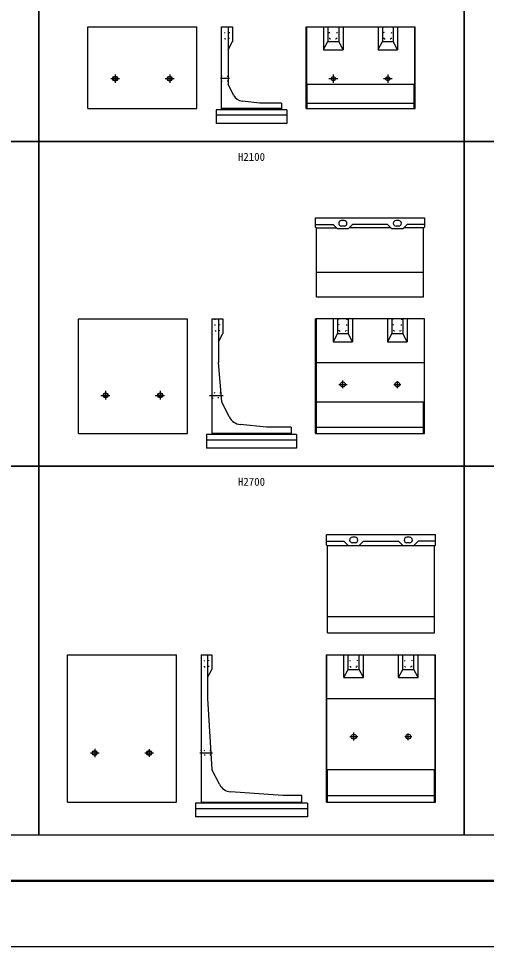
# Model space of a CAD drawing. Units: millimetres, scale not verified. Extents: x -50400 to 50400, y -17820 to 17820.
# Drawn here: x -41172 to -32591, y -17820 to -827 of the extents above; entities that cross this region are included whole.
import ezdxf
from ezdxf.enums import TextEntityAlignment as Align

# ---------------------------------------------------------------- set-up
doc = ezdxf.new("R2010")
doc.units = ezdxf.units.MM
doc.header["$LTSCALE"] = 60
doc.linetypes.add('DOTTED', pattern=[1.75, 0.25, -1.5])
doc.linetypes.add('LONG_DASHED_DOTTED', pattern=[15.25, 12, -1.5, 0.25, -1.5])
for name, color, linetype, lineweight in [('0-0_CENTER', 7, 'LONG_DASHED_DOTTED', 25), ('0-2_Defpoints', 5, 'Continuous', 25), ('0-4_HYO', 3, 'Continuous', 25), ('0-6_OUTLINE', 1, 'Continuous', 25), ('0-7_OUTLINE2', 4, 'DOTTED', 25), ('0-8_TXT', 7, 'Continuous', 25), ('0-9_WAKU', 3, 'Continuous', 25)]:
    doc.layers.add(name, color=color, linetype=linetype, lineweight=lineweight)
doc.styles.add('ＭＳ ゴシック', font='')
doc.styles.get('ＭＳ ゴシック').set_extended_font_data('MS Gothic')

msp = doc.modelspace()

# ---------------------------------------------------------------- linework, layer by layer
at = {"layer": '0-0_CENTER'}
for p, q in [((-39400, -1851.62), (-39400, -2003.96)), ((-38400, -1852.82), (-38400, -2002.28)), ((-35400, -1851.62), (-35400, -2003.96)), ((-34400, -1852.82), (-34400, -2002.28)), ((-39481.92, -1927.39), (-39319.09, -1927.39)), ((-38482.19, -1927.39), (-38318.69, -1927.39)), ((-37302.72, -1927.39), (-37468.75, -1927.39)), ((-35481.92, -1927.39), (-35319.09, -1927.39)), ((-34482.19, -1927.39), (-34318.69, -1927.39)), ((-35225, -7597.86), (-35225, -7454.38)), ((-34225, -7593.67), (-34225, -7467.94)), ((-39575, -7643.03), (-39575, -7804.89)), ((-38575, -7643.03), (-38575, -7804.89)), ((-35297.59, -7527.39), (-35148.45, -7527.39)), ((-34289.98, -7527.39), (-34162.04, -7527.39)), ((-39663.39, -7727.39), (-39496.1, -7727.39)), ((-38663.39, -7727.39), (-38496.1, -7727.39)), ((-37668.32, -7727.39), (-37418.46, -7727.39)), ((-35025, -14047.86), (-35025, -13904.38)), ((-34025, -14043.67), (-34025, -13917.94)), ((-35097.59, -13977.39), (-34948.45, -13977.39)), ((-34089.98, -13977.39), (-33962.04, -13977.39)), ((-39775, -14201.22), (-39775, -14355.31)), ((-38775, -14205.7), (-38775, -14350.5)), ((-39855.04, -14277.39), (-39694.3, -14277.39)), ((-38854.03, -14277.39), (-38695.08, -14277.39)), ((-37848.61, -14277.39), (-37612.97, -14277.39))]:
    msp.add_line(p, q, dxfattribs=at)
at = {"layer": '0-2_Defpoints'}
msp.add_lwpolyline([(-50400, -17820), (0, -17820), (0, 17820), (-50400, 17820)], close=True, dxfattribs=at)
at = {"layer": '0-4_HYO'}
for points in [[(-48600, -3077.39), (-40800, -3077.39), (-40800, 2072.61), (-48600, 2072.61)], [(-40800, -3077.39), (-33000, -3077.39), (-33000, 2072.61), (-40800, 2072.61)], [(-33000, -3077.39), (-25200, -3077.39), (-25200, 2072.61), (-33000, 2072.61)], [(-48600, -9027.39), (-40800, -9027.39), (-40800, -3077.39), (-48600, -3077.39)], [(-40800, -9027.39), (-33000, -9027.39), (-33000, -3077.39), (-40800, -3077.39)], [(-33000, -9027.39), (-25200, -9027.39), (-25200, -3077.39), (-33000, -3077.39)], [(-48600, -15777.39), (-40800, -15777.39), (-40800, -9027.39), (-48600, -9027.39)], [(-40800, -15777.39), (-33000, -15777.39), (-33000, -9027.39), (-40800, -9027.39)], [(-33000, -15777.39), (-25200, -15777.39), (-25200, -9027.39), (-33000, -9027.39)]]:
    msp.add_lwpolyline(points, close=True, dxfattribs=at)
at = {"layer": '0-6_OUTLINE'}
for p, q in [((-39900, -2477.39), (-39900, -977.39)), ((-39900, -977.39), (-37900, -977.39)), ((-37900, -2477.39), (-37900, -977.39)), ((-37450, -977.39), (-37250, -977.39)), ((-37450, -2497.39), (-37450, -977.39)), ((-37330, -977.39), (-37330, -2027.39)), ((-37250, -977.39), (-37250, -1247.39)), ((-35900, -2477.39), (-35900, -977.39)), ((-35900, -977.39), (-33900, -977.39)), ((-35580, -977.39), (-35580, -1397.39)), ((-35500, -977.39), (-35500, -1247.39)), ((-35300, -977.39), (-35300, -1247.39)), ((-35220, -977.39), (-35220, -1397.39)), ((-34580, -977.39), (-34580, -1397.39)), ((-34500, -977.39), (-34500, -1247.39)), ((-34300, -977.39), (-34300, -1247.39)), ((-34220, -977.39), (-34220, -1397.39)), ((-33909, -977.39), (-33909, -2027.39)), ((-33900, -2477.39), (-33900, -977.39)), ((-37330, -1397.39), (-37250, -1247.39)), ((-35580, -1397.03), (-35500, -1247.39)), ((-35500, -1247.39), (-35300, -1247.39)), ((-35220, -1397.39), (-35300, -1247.39)), ((-34580, -1397.03), (-34500, -1247.39)), ((-34500, -1247.39), (-34300, -1247.39)), ((-34220, -1397.39), (-34300, -1247.39)), ((-35580, -1397.39), (-35220, -1397.39)), ((-34580, -1397.39), (-34220, -1397.39)), ((-37228.36, -2230.66), (-37330, -2027.39)), ((-35882, -2047.39), (-35891, -2027.39)), ((-33909, -2027.39), (-33918, -2047.39)), ((-35882, -2477.39), (-35882, -2047.39)), ((-33918, -2477.39), (-33918, -2047.39)), ((-36750, -2377.39), (-37072.58, -2339.88)), ((-36350, -2377.39), (-36750, -2377.39)), ((-36350, -2377.39), (-36350, -2497.39)), ((-35882, -2377.39), (-33918, -2377.39)), ((-39900, -2477.39), (-37900, -2477.39)), ((-36250, -2497.39), (-37550, -2497.39)), ((-37550, -2497.39), (-37550, -2747.39)), ((-36350, -2477.39), (-37450, -2477.39)), ((-36250, -2497.39), (-36250, -2747.39)), ((-35900, -2477.39), (-33900, -2477.39)), ((-36250, -2597.39), (-37550, -2597.39)), ((-36250, -2747.39), (-37550, -2747.39)), ((-35725, -4477.39), (-33725, -4477.39)), ((-35200, -4527.39), (-35250, -4527.39)), ((-34200, -4527.39), (-34250, -4527.39)), ((-33725, -4477.39), (-33725, -4648.39)), ((-35725, -4597.39), (-35405, -4597.39)), ((-35716, -4657.39), (-35345, -4657.39)), ((-35325, -4677.39), (-35405, -4597.39)), ((-35125, -4677.39), (-35325, -4677.39)), ((-35200, -4627.39), (-35250, -4627.39)), ((-35125, -4677.39), (-35045, -4597.39)), ((-34345, -4657.39), (-35105, -4657.39)), ((-34405, -4597.39), (-35045, -4597.39)), ((-34325, -4677.39), (-34405, -4597.39)), ((-34125, -4677.39), (-34325, -4677.39)), ((-34200, -4627.39), (-34250, -4627.39)), ((-34125, -4677.39), (-34045, -4597.39)), ((-33734, -4657.39), (-34105, -4657.39)), ((-33725, -4597.39), (-34045, -4597.39)), ((-33743, -4666.39), (-33725, -4648.39)), ((-33743, -5927.39), (-33743, -4666.39)), ((-33743, -5477.39), (-35707, -5477.39)), ((-38075, -8427.39), (-38075, -6327.39)), ((-37625, -6327.39), (-37425, -6327.39)), ((-37625, -6327.39), (-37625, -8447.39)), ((-37505, -6327.39), (-37505, -7127.39)), ((-37425, -6327.39), (-37425, -6597.39)), ((-35725, -8427.39), (-35725, -6327.39)), ((-33725, -6327.39), (-35725, -6327.39)), ((-35716, -6327.39), (-35716, -7847.39)), ((-35405, -6327.39), (-35405, -6747.39)), ((-35125, -6327.39), (-35125, -6597.39)), ((-34405, -6327.39), (-34405, -6747.39)), ((-34325, -6327.39), (-34325, -6597.39)), ((-34125, -6327.39), (-34125, -6597.39)), ((-34045, -6327.39), (-34045, -6747.39)), ((-33734, -6327.39), (-33734, -7847.39)), ((-33725, -8427.39), (-33725, -6327.39)), ((-37505, -6747.39), (-37425, -6597.39)), ((-35325, -6597.39), (-35125, -6597.39)), ((-34325, -6597.39), (-34405, -6747.39)), ((-34325, -6597.39), (-34125, -6597.39)), ((-35405, -6747.39), (-35045, -6747.39)), ((-37445, -7847.39), (-37505, -7127.39)), ((-35716, -7127.39), (-33734, -7127.39)), ((-37306.86, -8123.67), (-37445, -7847.39)), ((-35716, -7847.39), (-35707, -7867.39)), ((-35716, -7847.39), (-33734, -7847.39)), ((-35707, -8427.39), (-35707, -7867.39)), ((-36625, -8307.39), (-37107.33, -8260.71)), ((-36175, -8307.39), (-36625, -8307.39)), ((-36175, -8307.39), (-36175, -8447.39)), ((-35707, -8307.39), (-33743, -8307.39)), ((-40075, -8427.39), (-38075, -8427.39)), ((-36075, -8447.39), (-37725, -8447.39)), ((-37725, -8447.39), (-37725, -8697.39)), ((-36175, -8427.39), (-37625, -8427.39)), ((-36075, -8447.39), (-36075, -8697.39)), ((-35725, -8427.39), (-33725, -8427.39)), ((-36075, -8547.39), (-37725, -8547.39)), ((-36075, -8697.39), (-37725, -8697.39)), ((-35525, -10468.39), (-35525, -10277.39)), ((-35525, -10277.39), (-33525, -10277.39)), ((-35000, -10327.39), (-35050, -10327.39)), ((-34000, -10327.39), (-34050, -10327.39)), ((-33525, -10468.39), (-33525, -10277.39)), ((-35525, -10397.39), (-35205, -10397.39)), ((-35507, -10486.39), (-35525, -10468.39)), ((-35516, -10477.39), (-33534, -10477.39)), ((-35507, -12077.39), (-35507, -10486.39)), ((-35125, -10477.39), (-35205, -10397.39)), ((-35000, -10427.39), (-35050, -10427.39)), ((-34925, -10477.39), (-34845, -10397.39)), ((-34845, -10397.39), (-34205, -10397.39)), ((-34125, -10477.39), (-34205, -10397.39)), ((-34000, -10427.39), (-34050, -10427.39)), ((-33925, -10477.39), (-33845, -10397.39)), ((-33525, -10397.39), (-33845, -10397.39)), ((-33543, -10486.39), (-33525, -10468.39)), ((-33543, -12077.39), (-33543, -10486.39)), ((-35507, -11777.39), (-33543, -11777.39)), ((-35507, -12077.39), (-33543, -12077.39)), ((-38275, -15177.39), (-38275, -12477.39)), ((-37825, -12477.39), (-37625, -12477.39)), ((-37825, -12477.39), (-37825, -15197.39)), ((-37705, -12477.39), (-37705, -13277.39)), ((-37625, -12477.39), (-37625, -12747.39)), ((-35525, -15177.39), (-35525, -12477.39)), ((-35525, -12477.39), (-33525, -12477.39)), ((-35516, -14577.39), (-35516, -12477.39)), ((-35205, -12897.39), (-35205, -12477.39)), ((-34925, -12747.39), (-34925, -12477.39)), ((-34845, -12897.39), (-34845, -12477.39)), ((-34205, -12897.39), (-34205, -12477.39)), ((-34125, -12747.39), (-34125, -12477.39)), ((-33925, -12747.39), (-33925, -12477.39)), ((-33845, -12897.39), (-33845, -12477.39)), ((-33534, -14577.39), (-33534, -12477.39)), ((-33525, -15177.39), (-33525, -12477.39)), ((-37705, -12897.39), (-37625, -12747.39)), ((-35205, -12897.39), (-34845, -12897.39)), ((-35125, -12747.39), (-34925, -12747.39)), ((-34845, -12897.39), (-34925, -12747.39)), ((-34205, -12897.39), (-34125, -12747.39)), ((-34205, -12897.39), (-33845, -12897.39)), ((-34125, -12747.39), (-33925, -12747.39)), ((-33845, -12897.39), (-33925, -12747.39)), ((-37705, -13277.39), (-37625, -14577.39)), ((-35516, -13277.39), (-33534, -13277.39)), ((-37488.61, -14850.16), (-37625, -14577.39)), ((-35507, -14595.39), (-35516, -14577.39)), ((-35516, -14577.39), (-33534, -14577.39)), ((-35507, -15177.39), (-35507, -14595.39)), ((-33534, -14577.39), (-33543, -14595.39)), ((-33543, -15177.39), (-33543, -14595.39)), ((-36325, -15057.39), (-37283.14, -14987.7)), ((-35507, -15057.39), (-33543, -15057.39)), ((-40275, -15177.39), (-38275, -15177.39)), ((-35875, -15197.39), (-37925, -15197.39)), ((-37925, -15197.39), (-37925, -15447.39)), ((-37825, -15177.39), (-35975, -15177.39)), ((-35875, -15197.39), (-35875, -15447.39)), ((-35525, -15177.39), (-33525, -15177.39)), ((-35875, -15297.39), (-37925, -15297.39)), ((-35875, -15447.39), (-37925, -15447.39))]:
    msp.add_line(p, q, dxfattribs=at)
for points in [[(-35891, -977.39), (-35891, -2027.39), (-33909, -2027.39)], [(-35707, -4666.39), (-35725, -4648.39), (-35725, -4477.39)], [(-33743, -5927.39), (-35707, -5927.39), (-35707, -4666.39)], [(-40075, -8427.39), (-40075, -6327.39), (-38075, -6327.39)], [(-35325, -6327.39), (-35325, -6597.39), (-35405, -6747.39)], [(-35045, -6327.39), (-35045, -6747.39), (-35125, -6597.39)], [(-34405, -6747.39), (-34045, -6747.39), (-34125, -6597.39)], [(-33743, -8427.39), (-33743, -7867.39), (-33734, -7847.39)], [(-40275, -15177.39), (-40275, -12477.39), (-38275, -12477.39)], [(-35205, -12897.39), (-35125, -12747.39), (-35125, -12477.39)], [(-35975, -15197.39), (-35975, -15057.39), (-36325, -15057.39)]]:
    msp.add_lwpolyline(points, dxfattribs=at)
for centre, radius in [((-39400, -1927.39), 45), ((-39400, -1927.39), 37.5), ((-38400, -1927.39), 45), ((-38400, -1927.39), 37.5), ((-35400, -1927.39), 37.5), ((-34400, -1927.39), 37.5), ((-35225, -7527.39), 45), ((-34225, -7527.39), 45), ((-39575, -7727.39), 45), ((-39575, -7727.39), 37.5), ((-38575, -7727.39), 45), ((-38575, -7727.39), 37.5), ((-35025, -13977.39), 45), ((-34025, -13977.39), 45), ((-39775, -14277.39), 45), ((-39775, -14277.39), 37.5), ((-38775, -14277.39), 45), ((-38775, -14277.39), 37.5)]:
    msp.add_circle(centre, radius, dxfattribs=at)
for centre, radius, start, end in [((-37049.48, -2141.21), 200, 206.56505, 263.36749), ((-35250, -4577.39), 50, 90, 270), ((-35200, -4577.39), 50, 270, 90), ((-34250, -4577.39), 50, 90, 270), ((-34200, -4577.39), 50, 270, 90), ((-37083.25, -8011.87), 250, 206.56505, 264.47246), ((-35050, -10377.39), 50, 90, 270), ((-35000, -10377.39), 50, 270, 90), ((-34050, -10377.39), 50, 90, 270), ((-34000, -10377.39), 50, 270, 90), ((-37265, -14738.36), 250, 206.56505, 265.84036)]:
    msp.add_arc(centre, radius, start, end, dxfattribs=at)
at = {"layer": '0-7_OUTLINE2'}
for p, q in [((-37400, -977.39), (-37390, -1197.39)), ((-35465, -1197.39), (-35475, -977.39)), ((-35335, -1197.39), (-35325, -977.39)), ((-34465, -1197.39), (-34475, -977.39)), ((-34335, -1197.39), (-34325, -977.39)), ((-35465, -1197.39), (-35335, -1197.39)), ((-34465, -1197.39), (-34335, -1197.39)), ((-37330, -1889.89), (-37450, -1882.39)), ((-37450, -1972.39), (-37330, -1964.89)), ((-37575, -6327.39), (-37565, -6547.39)), ((-35290, -6547.39), (-35300, -6327.39)), ((-35150, -6327.39), (-35160.18, -6547.39)), ((-34290, -6547.39), (-34300, -6327.39)), ((-34150, -6327.39), (-34160.18, -6547.39)), ((-35290, -6547.39), (-35160.18, -6547.39)), ((-34290, -6547.39), (-34160.18, -6547.39)), ((-37620, -7682.61), (-37624.78, -7677.39)), ((-37624.78, -7777.38), (-37620, -7772.17)), ((-37463.16, -7689.66), (-37620, -7682.61)), ((-37620, -7772.17), (-37456.87, -7765.1)), ((-37458.54, -7684.86), (-37463.16, -7689.66)), ((-37451.66, -7769.88), (-37456.87, -7765.1)), ((-37775, -12477.39), (-37765, -12697.39)), ((-37685, -12697.39), (-37675, -12477.39)), ((-34960, -12697.39), (-34950, -12477.39)), ((-33960, -12697.39), (-33950, -12477.39)), ((-37765, -12697.39), (-37685, -12697.39)), ((-37820, -14232.39), (-37825, -14227.39)), ((-37650.78, -14239.89), (-37820, -14232.39)), ((-37650.78, -14239.89), (-37646.08, -14234.89)), ((-37820, -14322.39), (-37825, -14327.39)), ((-37646.16, -14314.89), (-37820, -14322.39)), ((-37646.16, -14314.89), (-37640.85, -14319.89))]:
    msp.add_line(p, q, dxfattribs=at)
for points in [[(-37390, -1197.39), (-37310, -1197.39), (-37300, -977.39)], [(-37565, -6547.39), (-37485, -6547.39), (-37475, -6327.39)], [(-35100, -12477.39), (-35090, -12697.39), (-34960, -12697.39)], [(-34100, -12477.39), (-34090, -12697.39), (-33960, -12697.39)]]:
    msp.add_lwpolyline(points, dxfattribs=at)
at = {"layer": '0-9_WAKU', "lineweight": 50}
msp.add_lwpolyline([(-49200, -16620), (-1200, -16620), (-1200, 16620), (-49200, 16620)], close=True, dxfattribs=at)

# ---------------------------------------------------------------- texts
at = {"layer": '0-8_TXT', "style": 'ＭＳ ゴシック'}
for s, p in [('H2100', (-37150, -3477.39)), ('H2700', (-37150, -9427.39))]:
    msp.add_text(s, height=146.6, dxfattribs=at).set_placement(p, align=Align.BOTTOM_LEFT)

doc.saveas('drawing.dxf')
